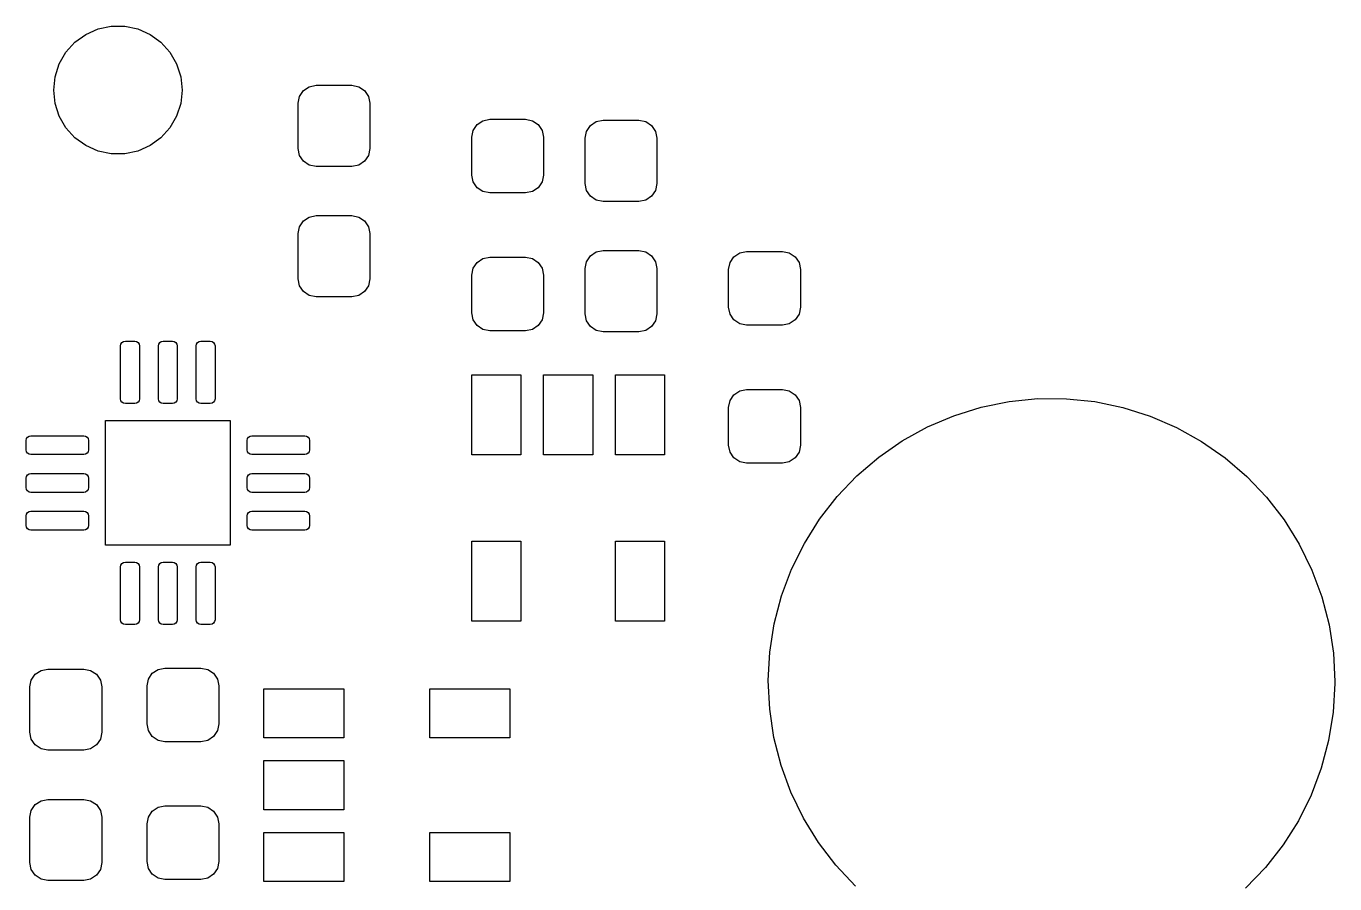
# Model space of a CAD drawing. Extents: x 116.2 to 159.4, y -138 to -93.2.
# Drawn here: x 138.53 to 155.85, y -104.51 to -93.15 of the extents above; entities that cross this region are included whole.
import ezdxf

# ---------------------------------------------------------------- set-up
doc = ezdxf.new("R2010")
doc.units = 0
doc.layers.add('BLACK', color=7, linetype='CONTINUOUS')

msp = doc.modelspace()

# ---------------------------------------------------------------- linework, layer by layer
at = {"layer": 'BLACK', "linetype": 'CONTINUOUS'}
for p, q in [((139.315, -93.2639), (139.477, -93.1916)), ((139.477, -93.1916), (139.651, -93.1547)), ((139.651, -93.1547), (139.829, -93.1547)), ((139.829, -93.1547), (140.003, -93.1916)), ((140.003, -93.1916), (140.165, -93.2639)), ((139.052, -93.5004), (139.171, -93.3683)), ((139.171, -93.3683), (139.315, -93.2639)), ((140.165, -93.2639), (140.309, -93.3683)), ((140.309, -93.3683), (140.428, -93.5004)), ((138.963, -93.6543), (139.052, -93.5004)), ((140.428, -93.5004), (140.517, -93.6543)), ((138.909, -93.8233), (138.963, -93.6543)), ((140.517, -93.6543), (140.571, -93.8233)), ((138.89, -94), (138.909, -93.8233)), ((140.571, -93.8233), (140.59, -94)), ((138.909, -94.1767), (138.89, -94)), ((140.59, -94), (140.571, -94.1767)), ((142.143, -94.0841), (142.195, -94.0071)), ((142.195, -94.0071), (142.272, -93.9556)), ((142.272, -93.9556), (142.362, -93.9375)), ((142.362, -93.9375), (142.838, -93.9375)), ((142.838, -93.9375), (142.928, -93.9556)), ((142.928, -93.9556), (143.005, -94.0071)), ((143.005, -94.0071), (143.057, -94.0841)), ((138.963, -94.3457), (138.909, -94.1767)), ((140.571, -94.1767), (140.517, -94.3457)), ((142.125, -94.175), (142.143, -94.0841)), ((142.125, -94.775), (142.125, -94.175)), ((143.057, -94.0841), (143.075, -94.175)), ((143.075, -94.175), (143.075, -94.775)), ((139.052, -94.4996), (138.963, -94.3457)), ((140.517, -94.3457), (140.428, -94.4996)), ((144.495, -94.4571), (144.572, -94.4056)), ((144.572, -94.4056), (144.662, -94.3875)), ((144.662, -94.3875), (145.137, -94.3875)), ((145.137, -94.3875), (145.228, -94.4056)), ((145.228, -94.4056), (145.305, -94.4571)), ((145.995, -94.4696), (146.072, -94.4181)), ((146.072, -94.4181), (146.162, -94.4)), ((146.162, -94.4), (146.637, -94.4)), ((146.637, -94.4), (146.728, -94.4181)), ((146.728, -94.4181), (146.805, -94.4696)), ((139.171, -94.6317), (139.052, -94.4996)), ((140.428, -94.4996), (140.309, -94.6317)), ((144.425, -94.625), (144.443, -94.5341)), ((144.443, -94.5341), (144.495, -94.4571)), ((145.305, -94.4571), (145.357, -94.5341)), ((145.357, -94.5341), (145.375, -94.625)), ((145.925, -94.6375), (145.943, -94.5466)), ((145.943, -94.5466), (145.995, -94.4696)), ((146.805, -94.4696), (146.857, -94.5466)), ((146.857, -94.5466), (146.875, -94.6375)), ((139.315, -94.7361), (139.171, -94.6317)), ((139.477, -94.8084), (139.315, -94.7361)), ((140.165, -94.7361), (140.003, -94.8084)), ((140.309, -94.6317), (140.165, -94.7361)), ((144.425, -95.125), (144.425, -94.625)), ((145.375, -94.625), (145.375, -95.125)), ((145.925, -95.2375), (145.925, -94.6375)), ((146.875, -94.6375), (146.875, -95.2375)), ((139.651, -94.8453), (139.477, -94.8084)), ((139.829, -94.8453), (139.651, -94.8453)), ((140.003, -94.8084), (139.829, -94.8453)), ((142.143, -94.8659), (142.125, -94.775)), ((142.195, -94.9429), (142.143, -94.8659)), ((143.057, -94.8659), (143.005, -94.9429)), ((143.075, -94.775), (143.057, -94.8659)), ((142.272, -94.9944), (142.195, -94.9429)), ((142.362, -95.0125), (142.272, -94.9944)), ((142.838, -95.0125), (142.362, -95.0125)), ((142.928, -94.9944), (142.838, -95.0125)), ((143.005, -94.9429), (142.928, -94.9944)), ((144.443, -95.2159), (144.425, -95.125)), ((144.495, -95.2929), (144.443, -95.2159)), ((145.357, -95.2159), (145.305, -95.2929)), ((145.375, -95.125), (145.357, -95.2159)), ((145.943, -95.3284), (145.925, -95.2375)), ((146.875, -95.2375), (146.857, -95.3284)), ((144.572, -95.3444), (144.495, -95.2929)), ((144.662, -95.3625), (144.572, -95.3444)), ((145.137, -95.3625), (144.662, -95.3625)), ((145.228, -95.3444), (145.137, -95.3625)), ((145.305, -95.2929), (145.228, -95.3444)), ((145.995, -95.4054), (145.943, -95.3284)), ((146.072, -95.4569), (145.995, -95.4054)), ((146.162, -95.475), (146.072, -95.4569)), ((146.728, -95.4569), (146.637, -95.475)), ((146.805, -95.4054), (146.728, -95.4569)), ((146.857, -95.3284), (146.805, -95.4054)), ((146.637, -95.475), (146.162, -95.475)), ((142.143, -95.8091), (142.195, -95.7321)), ((142.195, -95.7321), (142.272, -95.6806)), ((142.272, -95.6806), (142.362, -95.6625)), ((142.362, -95.6625), (142.838, -95.6625)), ((142.838, -95.6625), (142.928, -95.6806)), ((142.928, -95.6806), (143.005, -95.7321)), ((143.005, -95.7321), (143.057, -95.8091)), ((142.125, -95.9), (142.143, -95.8091)), ((142.125, -96.5), (142.125, -95.9)), ((143.057, -95.8091), (143.075, -95.9)), ((143.075, -95.9), (143.075, -96.5)), ((145.995, -96.1946), (146.072, -96.1431)), ((146.072, -96.1431), (146.162, -96.125)), ((146.162, -96.125), (146.637, -96.125)), ((146.637, -96.125), (146.728, -96.1431)), ((146.728, -96.1431), (146.805, -96.1946)), ((147.972, -96.1556), (148.062, -96.1375)), ((148.062, -96.1375), (148.537, -96.1375)), ((148.537, -96.1375), (148.628, -96.1556)), ((144.443, -96.3591), (144.495, -96.2821)), ((144.495, -96.2821), (144.572, -96.2306)), ((144.572, -96.2306), (144.662, -96.2125)), ((144.662, -96.2125), (145.137, -96.2125)), ((145.137, -96.2125), (145.228, -96.2306)), ((145.228, -96.2306), (145.305, -96.2821)), ((145.305, -96.2821), (145.357, -96.3591)), ((145.925, -96.3625), (145.943, -96.2716)), ((145.943, -96.2716), (145.995, -96.1946)), ((146.805, -96.1946), (146.857, -96.2716)), ((146.857, -96.2716), (146.875, -96.3625)), ((147.825, -96.375), (147.843, -96.2841)), ((147.843, -96.2841), (147.895, -96.2071)), ((147.895, -96.2071), (147.972, -96.1556)), ((148.628, -96.1556), (148.705, -96.2071)), ((148.705, -96.2071), (148.757, -96.2841)), ((148.757, -96.2841), (148.775, -96.375)), ((142.143, -96.5909), (142.125, -96.5)), ((143.075, -96.5), (143.057, -96.5909)), ((144.425, -96.45), (144.443, -96.3591)), ((144.425, -96.95), (144.425, -96.45)), ((145.357, -96.3591), (145.375, -96.45)), ((145.375, -96.45), (145.375, -96.95)), ((145.925, -96.9625), (145.925, -96.3625)), ((146.875, -96.3625), (146.875, -96.9625)), ((147.825, -96.875), (147.825, -96.375)), ((148.775, -96.375), (148.775, -96.875)), ((142.195, -96.6679), (142.143, -96.5909)), ((142.272, -96.7194), (142.195, -96.6679)), ((143.005, -96.6679), (142.928, -96.7194)), ((143.057, -96.5909), (143.005, -96.6679)), ((142.362, -96.7375), (142.272, -96.7194)), ((142.838, -96.7375), (142.362, -96.7375)), ((142.928, -96.7194), (142.838, -96.7375)), ((144.443, -97.0409), (144.425, -96.95)), ((145.375, -96.95), (145.357, -97.0409)), ((145.943, -97.0534), (145.925, -96.9625)), ((146.875, -96.9625), (146.857, -97.0534)), ((147.843, -96.9659), (147.825, -96.875)), ((147.895, -97.0429), (147.843, -96.9659)), ((148.757, -96.9659), (148.705, -97.0429)), ((148.775, -96.875), (148.757, -96.9659)), ((144.495, -97.1179), (144.443, -97.0409)), ((144.572, -97.1694), (144.495, -97.1179)), ((144.662, -97.1875), (144.572, -97.1694)), ((145.137, -97.1875), (144.662, -97.1875)), ((145.228, -97.1694), (145.137, -97.1875)), ((145.305, -97.1179), (145.228, -97.1694)), ((145.357, -97.0409), (145.305, -97.1179)), ((145.995, -97.1304), (145.943, -97.0534)), ((146.072, -97.1819), (145.995, -97.1304)), ((146.162, -97.2), (146.072, -97.1819)), ((146.728, -97.1819), (146.637, -97.2)), ((146.805, -97.1304), (146.728, -97.1819)), ((146.857, -97.0534), (146.805, -97.1304)), ((147.972, -97.0944), (147.895, -97.0429)), ((148.062, -97.1125), (147.972, -97.0944)), ((148.537, -97.1125), (148.062, -97.1125)), ((148.628, -97.0944), (148.537, -97.1125)), ((148.705, -97.0429), (148.628, -97.0944)), ((139.775, -97.3875), (139.78, -97.3636)), ((139.78, -97.3636), (139.793, -97.3433)), ((139.793, -97.3433), (139.814, -97.3298)), ((139.814, -97.3298), (139.838, -97.325)), ((139.838, -97.325), (139.963, -97.325)), ((139.963, -97.325), (139.986, -97.3298)), ((139.986, -97.3298), (140.007, -97.3433)), ((140.007, -97.3433), (140.02, -97.3636)), ((140.02, -97.3636), (140.025, -97.3875)), ((140.275, -97.3875), (140.28, -97.3636)), ((140.28, -97.3636), (140.293, -97.3433)), ((140.293, -97.3433), (140.314, -97.3298)), ((140.314, -97.3298), (140.338, -97.325)), ((140.338, -97.325), (140.463, -97.325)), ((140.463, -97.325), (140.486, -97.3298)), ((140.486, -97.3298), (140.507, -97.3433)), ((140.507, -97.3433), (140.52, -97.3636)), ((140.52, -97.3636), (140.525, -97.3875)), ((140.775, -97.3875), (140.78, -97.3636)), ((140.78, -97.3636), (140.793, -97.3433)), ((140.793, -97.3433), (140.814, -97.3298)), ((140.814, -97.3298), (140.838, -97.325)), ((140.838, -97.325), (140.963, -97.325)), ((140.963, -97.325), (140.986, -97.3298)), ((140.986, -97.3298), (141.007, -97.3433)), ((141.007, -97.3433), (141.02, -97.3636)), ((141.02, -97.3636), (141.025, -97.3875)), ((146.637, -97.2), (146.162, -97.2)), ((139.775, -98.0875), (139.775, -97.3875)), ((140.025, -97.3875), (140.025, -98.0875)), ((140.275, -98.0875), (140.275, -97.3875)), ((140.525, -97.3875), (140.525, -98.0875)), ((140.775, -98.0875), (140.775, -97.3875)), ((141.025, -97.3875), (141.025, -98.0875)), ((144.425, -98.83), (144.425, -97.77)), ((144.425, -97.77), (145.075, -97.77)), ((145.075, -97.77), (145.075, -98.83)), ((145.375, -98.83), (145.375, -97.77)), ((145.375, -97.77), (146.025, -97.77)), ((146.025, -97.77), (146.025, -98.83)), ((146.325, -98.83), (146.325, -97.77)), ((146.325, -97.77), (146.975, -97.77)), ((146.975, -97.77), (146.975, -98.83)), ((147.843, -98.1091), (147.895, -98.0321)), ((147.895, -98.0321), (147.972, -97.9806)), ((147.972, -97.9806), (148.062, -97.9625)), ((148.062, -97.9625), (148.537, -97.9625)), ((148.537, -97.9625), (148.628, -97.9806)), ((148.628, -97.9806), (148.705, -98.0321)), ((148.705, -98.0321), (148.757, -98.1091)), ((139.78, -98.1114), (139.775, -98.0875)), ((139.793, -98.1317), (139.78, -98.1114)), ((139.814, -98.1452), (139.793, -98.1317)), ((139.838, -98.15), (139.814, -98.1452)), ((139.963, -98.15), (139.838, -98.15)), ((139.986, -98.1452), (139.963, -98.15)), ((140.007, -98.1317), (139.986, -98.1452)), ((140.02, -98.1114), (140.007, -98.1317)), ((140.025, -98.0875), (140.02, -98.1114)), ((140.28, -98.1114), (140.275, -98.0875)), ((140.293, -98.1317), (140.28, -98.1114)), ((140.314, -98.1452), (140.293, -98.1317)), ((140.338, -98.15), (140.314, -98.1452)), ((140.463, -98.15), (140.338, -98.15)), ((140.486, -98.1452), (140.463, -98.15)), ((140.507, -98.1317), (140.486, -98.1452)), ((140.52, -98.1114), (140.507, -98.1317)), ((140.525, -98.0875), (140.52, -98.1114)), ((140.78, -98.1114), (140.775, -98.0875)), ((140.793, -98.1317), (140.78, -98.1114)), ((140.814, -98.1452), (140.793, -98.1317)), ((140.838, -98.15), (140.814, -98.1452)), ((140.963, -98.15), (140.838, -98.15)), ((140.986, -98.1452), (140.963, -98.15)), ((141.007, -98.1317), (140.986, -98.1452)), ((141.02, -98.1114), (141.007, -98.1317)), ((141.025, -98.0875), (141.02, -98.1114)), ((147.825, -98.2), (147.843, -98.1091)), ((147.825, -98.7), (147.825, -98.2)), ((148.757, -98.1091), (148.775, -98.2)), ((148.775, -98.2), (148.775, -98.7)), ((150.805, -98.3106), (151.167, -98.1978)), ((151.167, -98.1978), (151.539, -98.1221)), ((151.539, -98.1221), (151.917, -98.0844)), ((151.917, -98.0844), (152.296, -98.0851)), ((152.296, -98.0851), (152.674, -98.1241)), ((152.674, -98.1241), (153.045, -98.201)), ((153.045, -98.201), (153.407, -98.3151)), ((139.575, -100.025), (139.575, -98.375)), ((139.575, -98.375), (141.225, -98.375)), ((141.225, -98.375), (141.225, -100.025)), ((150.456, -98.4595), (150.805, -98.3106)), ((153.407, -98.3151), (153.756, -98.4652)), ((138.564, -98.5798), (138.588, -98.575)), ((138.588, -98.575), (139.287, -98.575)), ((139.287, -98.575), (139.311, -98.5798)), ((141.489, -98.5798), (141.512, -98.575)), ((141.512, -98.575), (142.213, -98.575)), ((142.213, -98.575), (142.236, -98.5798)), ((150.124, -98.6428), (150.456, -98.4595)), ((153.756, -98.4652), (154.087, -98.6498)), ((138.525, -98.6375), (138.53, -98.6136)), ((138.525, -98.7625), (138.525, -98.6375)), ((138.53, -98.6136), (138.543, -98.5933)), ((138.543, -98.5933), (138.564, -98.5798)), ((139.311, -98.5798), (139.332, -98.5933)), ((139.332, -98.5933), (139.345, -98.6136)), ((139.345, -98.6136), (139.35, -98.6375)), ((139.35, -98.6375), (139.35, -98.7625)), ((141.45, -98.6375), (141.455, -98.6136)), ((141.45, -98.7625), (141.45, -98.6375)), ((141.455, -98.6136), (141.468, -98.5933)), ((141.468, -98.5933), (141.489, -98.5798)), ((142.236, -98.5798), (142.257, -98.5933)), ((142.257, -98.5933), (142.27, -98.6136)), ((142.27, -98.6136), (142.275, -98.6375)), ((142.275, -98.6375), (142.275, -98.7625)), ((147.843, -98.7909), (147.825, -98.7)), ((148.775, -98.7), (148.757, -98.7909)), ((149.812, -98.8589), (150.124, -98.6428)), ((154.087, -98.6498), (154.398, -98.8669)), ((138.53, -98.7864), (138.525, -98.7625)), ((138.543, -98.8067), (138.53, -98.7864)), ((138.564, -98.8202), (138.543, -98.8067)), ((138.588, -98.825), (138.564, -98.8202)), ((139.287, -98.825), (138.588, -98.825)), ((139.311, -98.8202), (139.287, -98.825)), ((139.332, -98.8067), (139.311, -98.8202)), ((139.345, -98.7864), (139.332, -98.8067)), ((139.35, -98.7625), (139.345, -98.7864)), ((141.455, -98.7864), (141.45, -98.7625)), ((141.468, -98.8067), (141.455, -98.7864)), ((141.489, -98.8202), (141.468, -98.8067)), ((141.512, -98.825), (141.489, -98.8202)), ((142.213, -98.825), (141.512, -98.825)), ((142.236, -98.8202), (142.213, -98.825)), ((142.257, -98.8067), (142.236, -98.8202)), ((142.27, -98.7864), (142.257, -98.8067)), ((142.275, -98.7625), (142.27, -98.7864)), ((145.075, -98.83), (144.425, -98.83)), ((146.025, -98.83), (145.375, -98.83)), ((146.975, -98.83), (146.325, -98.83)), ((147.895, -98.8679), (147.843, -98.7909)), ((147.972, -98.9194), (147.895, -98.8679)), ((148.062, -98.9375), (147.972, -98.9194)), ((148.628, -98.9194), (148.537, -98.9375)), ((148.705, -98.8679), (148.628, -98.9194)), ((148.757, -98.7909), (148.705, -98.8679)), ((149.523, -99.1053), (149.812, -98.8589)), ((154.398, -98.8669), (154.686, -99.1143)), ((138.53, -99.1136), (138.543, -99.0933)), ((138.543, -99.0933), (138.564, -99.0798)), ((138.564, -99.0798), (138.588, -99.075)), ((138.588, -99.075), (139.287, -99.075)), ((139.287, -99.075), (139.311, -99.0798)), ((139.311, -99.0798), (139.332, -99.0933)), ((139.332, -99.0933), (139.345, -99.1136)), ((141.455, -99.1136), (141.468, -99.0933)), ((141.468, -99.0933), (141.489, -99.0798)), ((141.489, -99.0798), (141.512, -99.075)), ((141.512, -99.075), (142.213, -99.075)), ((142.213, -99.075), (142.236, -99.0798)), ((142.236, -99.0798), (142.257, -99.0933)), ((142.257, -99.0933), (142.27, -99.1136)), ((148.537, -98.9375), (148.062, -98.9375)), ((138.525, -99.1375), (138.53, -99.1136)), ((138.525, -99.2625), (138.525, -99.1375)), ((138.53, -99.2864), (138.525, -99.2625)), ((139.345, -99.1136), (139.35, -99.1375)), ((139.35, -99.2625), (139.345, -99.2864)), ((139.35, -99.1375), (139.35, -99.2625)), ((141.45, -99.1375), (141.455, -99.1136)), ((141.45, -99.2625), (141.45, -99.1375)), ((141.455, -99.2864), (141.45, -99.2625)), ((142.27, -99.1136), (142.275, -99.1375)), ((142.275, -99.2625), (142.27, -99.2864)), ((142.275, -99.1375), (142.275, -99.2625)), ((149.261, -99.3796), (149.523, -99.1053)), ((154.686, -99.1143), (154.947, -99.3895)), ((138.543, -99.3067), (138.53, -99.2864)), ((138.564, -99.3202), (138.543, -99.3067)), ((138.588, -99.325), (138.564, -99.3202)), ((139.287, -99.325), (138.588, -99.325)), ((139.311, -99.3202), (139.287, -99.325)), ((139.332, -99.3067), (139.311, -99.3202)), ((139.345, -99.2864), (139.332, -99.3067)), ((141.468, -99.3067), (141.455, -99.2864)), ((141.489, -99.3202), (141.468, -99.3067)), ((141.512, -99.325), (141.489, -99.3202)), ((142.213, -99.325), (141.512, -99.325)), ((142.236, -99.3202), (142.213, -99.325)), ((142.257, -99.3067), (142.236, -99.3202)), ((142.27, -99.2864), (142.257, -99.3067)), ((149.028, -99.679), (149.261, -99.3796)), ((154.947, -99.3895), (155.179, -99.6898)), ((138.525, -99.6375), (138.53, -99.6136)), ((138.53, -99.6136), (138.543, -99.5933)), ((138.543, -99.5933), (138.564, -99.5798)), ((138.564, -99.5798), (138.588, -99.575)), ((138.588, -99.575), (139.287, -99.575)), ((139.287, -99.575), (139.311, -99.5798)), ((139.311, -99.5798), (139.332, -99.5933)), ((139.332, -99.5933), (139.345, -99.6136)), ((139.345, -99.6136), (139.35, -99.6375)), ((141.45, -99.6375), (141.455, -99.6136)), ((141.455, -99.6136), (141.468, -99.5933)), ((141.468, -99.5933), (141.489, -99.5798)), ((141.489, -99.5798), (141.512, -99.575)), ((141.512, -99.575), (142.213, -99.575)), ((142.213, -99.575), (142.236, -99.5798)), ((142.236, -99.5798), (142.257, -99.5933)), ((142.257, -99.5933), (142.27, -99.6136)), ((142.27, -99.6136), (142.275, -99.6375)), ((138.525, -99.7625), (138.525, -99.6375)), ((138.53, -99.7864), (138.525, -99.7625)), ((138.543, -99.8067), (138.53, -99.7864)), ((139.345, -99.7864), (139.332, -99.8067)), ((139.35, -99.7625), (139.345, -99.7864)), ((139.35, -99.6375), (139.35, -99.7625)), ((141.45, -99.7625), (141.45, -99.6375)), ((141.455, -99.7864), (141.45, -99.7625)), ((141.468, -99.8067), (141.455, -99.7864)), ((142.27, -99.7864), (142.257, -99.8067)), ((142.275, -99.7625), (142.27, -99.7864)), ((142.275, -99.6375), (142.275, -99.7625)), ((148.827, -100), (149.028, -99.679)), ((155.179, -99.6898), (155.38, -100.012)), ((138.564, -99.8202), (138.543, -99.8067)), ((138.588, -99.825), (138.564, -99.8202)), ((139.287, -99.825), (138.588, -99.825)), ((139.311, -99.8202), (139.287, -99.825)), ((139.332, -99.8067), (139.311, -99.8202)), ((141.489, -99.8202), (141.468, -99.8067)), ((141.512, -99.825), (141.489, -99.8202)), ((142.213, -99.825), (141.512, -99.825)), ((142.236, -99.8202), (142.213, -99.825)), ((142.257, -99.8067), (142.236, -99.8202)), ((141.225, -100.025), (139.575, -100.025)), ((144.425, -101.03), (144.425, -99.97)), ((144.425, -99.97), (145.075, -99.97)), ((145.075, -99.97), (145.075, -101.03)), ((146.325, -101.03), (146.325, -99.97)), ((146.325, -99.97), (146.975, -99.97)), ((146.975, -99.97), (146.975, -101.03)), ((148.658, -100.341), (148.827, -100)), ((155.38, -100.012), (155.547, -100.353)), ((139.775, -100.312), (139.78, -100.289)), ((139.78, -100.289), (139.793, -100.268)), ((139.793, -100.268), (139.814, -100.255)), ((139.814, -100.255), (139.838, -100.25)), ((139.838, -100.25), (139.963, -100.25)), ((139.963, -100.25), (139.986, -100.255)), ((139.986, -100.255), (140.007, -100.268)), ((140.007, -100.268), (140.02, -100.289)), ((140.02, -100.289), (140.025, -100.312)), ((140.275, -100.312), (140.28, -100.289)), ((140.28, -100.289), (140.293, -100.268)), ((140.293, -100.268), (140.314, -100.255)), ((140.314, -100.255), (140.338, -100.25)), ((140.338, -100.25), (140.463, -100.25)), ((140.463, -100.25), (140.486, -100.255)), ((140.486, -100.255), (140.507, -100.268)), ((140.507, -100.268), (140.52, -100.289)), ((140.52, -100.289), (140.525, -100.312)), ((140.775, -100.312), (140.78, -100.289)), ((140.78, -100.289), (140.793, -100.268)), ((140.793, -100.268), (140.814, -100.255)), ((140.814, -100.255), (140.838, -100.25)), ((140.838, -100.25), (140.963, -100.25)), ((140.963, -100.25), (140.986, -100.255)), ((140.986, -100.255), (141.007, -100.268)), ((141.007, -100.268), (141.02, -100.289)), ((141.02, -100.289), (141.025, -100.312)), ((139.775, -101.012), (139.775, -100.312)), ((140.025, -100.312), (140.025, -101.012)), ((140.275, -101.012), (140.275, -100.312)), ((140.525, -100.312), (140.525, -101.012)), ((140.775, -101.012), (140.775, -100.312)), ((141.025, -100.312), (141.025, -101.012)), ((148.526, -100.696), (148.658, -100.341)), ((155.547, -100.353), (155.678, -100.709)), ((148.429, -101.063), (148.526, -100.696)), ((155.678, -100.709), (155.773, -101.076)), ((139.78, -101.036), (139.775, -101.012)), ((139.793, -101.057), (139.78, -101.036)), ((139.814, -101.07), (139.793, -101.057)), ((139.838, -101.075), (139.814, -101.07)), ((139.963, -101.075), (139.838, -101.075)), ((139.986, -101.07), (139.963, -101.075)), ((140.007, -101.057), (139.986, -101.07)), ((140.02, -101.036), (140.007, -101.057)), ((140.025, -101.012), (140.02, -101.036)), ((140.28, -101.036), (140.275, -101.012)), ((140.293, -101.057), (140.28, -101.036)), ((140.314, -101.07), (140.293, -101.057)), ((140.338, -101.075), (140.314, -101.07)), ((140.463, -101.075), (140.338, -101.075)), ((140.486, -101.07), (140.463, -101.075)), ((140.507, -101.057), (140.486, -101.07)), ((140.52, -101.036), (140.507, -101.057)), ((140.525, -101.012), (140.52, -101.036)), ((140.78, -101.036), (140.775, -101.012)), ((140.793, -101.057), (140.78, -101.036)), ((140.814, -101.07), (140.793, -101.057)), ((140.838, -101.075), (140.814, -101.07)), ((140.963, -101.075), (140.838, -101.075)), ((140.986, -101.07), (140.963, -101.075)), ((141.007, -101.057), (140.986, -101.07)), ((141.02, -101.036), (141.007, -101.057)), ((141.025, -101.012), (141.02, -101.036)), ((145.075, -101.03), (144.425, -101.03)), ((146.975, -101.03), (146.325, -101.03)), ((148.371, -101.438), (148.429, -101.063)), ((155.773, -101.076), (155.831, -101.451)), ((148.35, -101.817), (148.371, -101.438)), ((155.831, -101.451), (155.85, -101.83)), ((138.645, -101.732), (138.722, -101.681)), ((138.722, -101.681), (138.812, -101.663)), ((138.812, -101.663), (139.287, -101.663)), ((139.287, -101.663), (139.378, -101.681)), ((139.378, -101.681), (139.455, -101.732)), ((140.195, -101.72), (140.272, -101.668)), ((140.272, -101.668), (140.362, -101.65)), ((140.362, -101.65), (140.838, -101.65)), ((140.838, -101.65), (140.928, -101.668)), ((140.928, -101.668), (141.005, -101.72)), ((138.575, -101.9), (138.593, -101.809)), ((138.593, -101.809), (138.645, -101.732)), ((139.455, -101.732), (139.507, -101.809)), ((139.507, -101.809), (139.525, -101.9)), ((140.125, -101.887), (140.143, -101.797)), ((140.143, -101.797), (140.195, -101.72)), ((141.005, -101.72), (141.057, -101.797)), ((141.057, -101.797), (141.075, -101.887)), ((148.368, -102.196), (148.35, -101.817)), ((155.85, -101.856), (155.828, -102.235)), ((155.85, -101.83), (155.85, -101.856)), ((138.575, -102.5), (138.575, -101.9)), ((139.525, -101.9), (139.525, -102.5)), ((140.125, -102.387), (140.125, -101.887)), ((141.075, -101.887), (141.075, -102.387)), ((141.67, -102.575), (141.67, -101.925)), ((141.67, -101.925), (142.73, -101.925)), ((142.73, -101.925), (142.73, -102.575)), ((143.87, -102.575), (143.87, -101.925)), ((143.87, -101.925), (144.93, -101.925)), ((144.93, -101.925), (144.93, -102.575)), ((148.424, -102.571), (148.368, -102.196)), ((140.143, -102.478), (140.125, -102.387)), ((141.075, -102.387), (141.057, -102.478)), ((155.828, -102.235), (155.768, -102.61)), ((138.593, -102.591), (138.575, -102.5)), ((139.525, -102.5), (139.507, -102.591)), ((140.195, -102.555), (140.143, -102.478)), ((140.272, -102.607), (140.195, -102.555)), ((141.005, -102.555), (140.928, -102.607)), ((141.057, -102.478), (141.005, -102.555)), ((138.645, -102.668), (138.593, -102.591)), ((138.722, -102.719), (138.645, -102.668)), ((138.812, -102.738), (138.722, -102.719)), ((139.378, -102.719), (139.287, -102.738)), ((139.455, -102.668), (139.378, -102.719)), ((139.507, -102.591), (139.455, -102.668)), ((140.362, -102.625), (140.272, -102.607)), ((140.838, -102.625), (140.362, -102.625)), ((140.928, -102.607), (140.838, -102.625)), ((142.73, -102.575), (141.67, -102.575)), ((144.93, -102.575), (143.87, -102.575)), ((148.518, -102.939), (148.424, -102.571)), ((155.768, -102.61), (155.67, -102.976)), ((139.287, -102.738), (138.812, -102.738)), ((141.67, -103.525), (141.67, -102.875)), ((141.67, -102.875), (142.73, -102.875)), ((142.73, -102.875), (142.73, -103.525)), ((148.648, -103.295), (148.518, -102.939)), ((155.67, -102.976), (155.536, -103.331)), ((138.645, -103.457), (138.722, -103.406)), ((138.722, -103.406), (138.812, -103.388)), ((138.812, -103.388), (139.287, -103.388)), ((139.287, -103.388), (139.378, -103.406)), ((139.378, -103.406), (139.455, -103.457)), ((148.814, -103.637), (148.648, -103.295)), ((155.536, -103.331), (155.367, -103.671)), ((138.575, -103.625), (138.593, -103.534)), ((138.593, -103.534), (138.645, -103.457)), ((139.455, -103.457), (139.507, -103.534)), ((139.507, -103.534), (139.525, -103.625)), ((140.143, -103.622), (140.195, -103.545)), ((140.195, -103.545), (140.272, -103.493)), ((140.272, -103.493), (140.362, -103.475)), ((140.362, -103.475), (140.838, -103.475)), ((140.838, -103.475), (140.928, -103.493)), ((140.928, -103.493), (141.005, -103.545)), ((141.005, -103.545), (141.057, -103.622)), ((142.73, -103.525), (141.67, -103.525)), ((138.575, -104.225), (138.575, -103.625)), ((139.525, -103.625), (139.525, -104.225)), ((140.125, -103.712), (140.143, -103.622)), ((140.125, -104.212), (140.125, -103.712)), ((141.057, -103.622), (141.075, -103.712)), ((141.075, -103.712), (141.075, -104.212)), ((149.013, -103.959), (148.814, -103.637)), ((155.367, -103.671), (155.164, -103.992)), ((141.67, -104.475), (141.67, -103.825)), ((141.67, -103.825), (142.73, -103.825)), ((142.73, -103.825), (142.73, -104.475)), ((143.87, -104.475), (143.87, -103.825)), ((143.87, -103.825), (144.93, -103.825)), ((144.93, -103.825), (144.93, -104.475)), ((149.244, -104.26), (149.013, -103.959)), ((155.164, -103.992), (154.93, -104.29)), ((138.593, -104.316), (138.575, -104.225)), ((139.525, -104.225), (139.507, -104.316)), ((140.143, -104.303), (140.125, -104.212)), ((141.075, -104.212), (141.057, -104.303)), ((149.504, -104.537), (149.244, -104.26)), ((154.93, -104.29), (154.667, -104.564)), ((138.645, -104.393), (138.593, -104.316)), ((138.722, -104.444), (138.645, -104.393)), ((138.812, -104.463), (138.722, -104.444)), ((139.287, -104.463), (138.812, -104.463)), ((139.378, -104.444), (139.287, -104.463)), ((139.455, -104.393), (139.378, -104.444)), ((139.507, -104.316), (139.455, -104.393)), ((140.195, -104.38), (140.143, -104.303)), ((140.272, -104.432), (140.195, -104.38)), ((140.362, -104.45), (140.272, -104.432)), ((140.838, -104.45), (140.362, -104.45)), ((140.928, -104.432), (140.838, -104.45)), ((141.005, -104.38), (140.928, -104.432)), ((141.057, -104.303), (141.005, -104.38)), ((142.73, -104.475), (141.67, -104.475)), ((144.93, -104.475), (143.87, -104.475))]:
    msp.add_line(p, q, dxfattribs=at)

doc.saveas('drawing.dxf')
